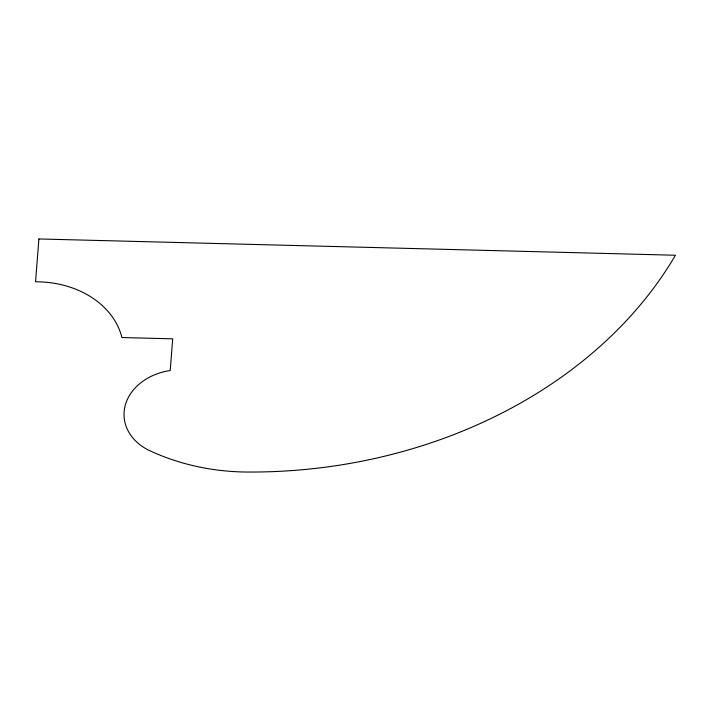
<?xml version="1.0" encoding="UTF-8"?>
<svg xmlns="http://www.w3.org/2000/svg" width="711" height="711" viewBox="0 0 711 711"><rect width="100%" height="100%" fill="white"/><g stroke="black" fill="none" stroke-linecap="round" stroke-linejoin="round"><path stroke-width="1.07" d="M38.901 238.958L35.55 281.814A90.288 71.633 -3.7 0 1 121.936 337.538L172.693 338.836L170.213 370.511A54.649 43.362 -3.7 0 0 125.367 404.906A54.649 43.362 -3.7 0 0 147.852 449.761A200.102 158.757 -3.7 0 0 250.388 472.042A454.578 360.637 -3.7 0 0 675.45 255.24L38.901 238.958"/></g></svg>
